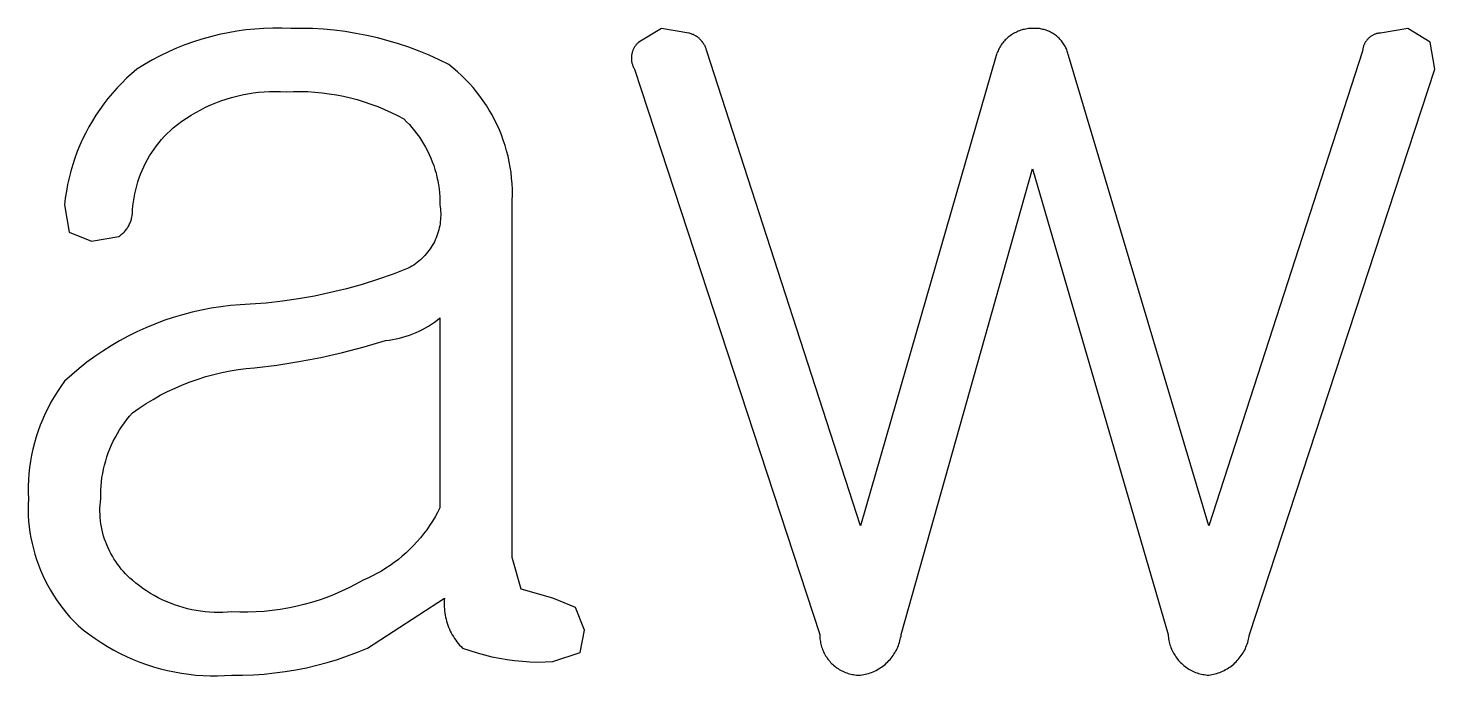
# Model space of a CAD drawing. Header units: millimetres. Extents: x 3033 to 5773, y 123 to 1487.
# Drawn here: x 5700.75 to 5716.78, y 323.45 to 330.84 of the extents above; entities that cross this region are included whole.
import ezdxf

# ---------------------------------------------------------------- set-up
doc = ezdxf.new("R2010")
doc.units = ezdxf.units.MM
doc.header["$MEASUREMENT"] = 0
doc.layers.add('TEX', color=70, linetype='Continuous')

msp = doc.modelspace()

# ---------------------------------------------------------------- linework, layer by layer
at = {"layer": 'TEX'}
for p, q in [((5703.028, 330.784), (5702.928, 330.763)), ((5703.129, 330.801), (5703.028, 330.784)), ((5703.231, 330.815), (5703.129, 330.801)), ((5703.332, 330.826), (5703.231, 330.815)), ((5703.435, 330.833), (5703.332, 330.826)), ((5703.537, 330.836), (5703.435, 330.833)), ((5703.639, 330.836), (5703.537, 330.836)), ((5703.742, 330.832), (5703.639, 330.836)), ((5703.866, 330.833), (5703.742, 330.832)), ((5703.991, 330.83), (5703.866, 330.833)), ((5704.115, 330.823), (5703.991, 330.83)), ((5704.239, 330.812), (5704.115, 330.823)), ((5704.363, 330.796), (5704.239, 330.812)), ((5704.486, 330.776), (5704.363, 330.796)), ((5704.609, 330.753), (5704.486, 330.776)), ((5707.968, 330.832), (5707.711, 330.677)), ((5708.278, 330.78), (5707.968, 330.832)), ((5708.287, 330.778), (5708.278, 330.78)), ((5708.296, 330.775), (5708.287, 330.778)), ((5708.305, 330.772), (5708.296, 330.775)), ((5711.981, 330.774), (5711.969, 330.767)), ((5711.994, 330.782), (5711.981, 330.774)), ((5712.008, 330.788), (5711.994, 330.782)), ((5712.021, 330.795), (5712.008, 330.788)), ((5712.035, 330.801), (5712.021, 330.795)), ((5712.049, 330.806), (5712.035, 330.801)), ((5712.063, 330.811), (5712.049, 330.806)), ((5712.077, 330.815), (5712.063, 330.811)), ((5712.092, 330.819), (5712.077, 330.815)), ((5712.106, 330.822), (5712.092, 330.819)), ((5712.121, 330.825), (5712.106, 330.822)), ((5712.136, 330.828), (5712.121, 330.825)), ((5712.15, 330.83), (5712.136, 330.828)), ((5712.165, 330.831), (5712.15, 330.83)), ((5712.18, 330.832), (5712.165, 330.831)), ((5712.195, 330.832), (5712.18, 330.832)), ((5712.208, 330.833), (5712.195, 330.832)), ((5712.222, 330.833), (5712.208, 330.833)), ((5712.235, 330.833), (5712.222, 330.833)), ((5712.249, 330.832), (5712.235, 330.833)), ((5712.262, 330.831), (5712.249, 330.832)), ((5712.275, 330.83), (5712.262, 330.831)), ((5712.289, 330.828), (5712.275, 330.83)), ((5712.302, 330.825), (5712.289, 330.828)), ((5712.315, 330.822), (5712.302, 330.825)), ((5712.328, 330.819), (5712.315, 330.822)), ((5712.341, 330.815), (5712.328, 330.819)), ((5712.353, 330.811), (5712.341, 330.815)), ((5712.366, 330.807), (5712.353, 330.811)), ((5712.378, 330.802), (5712.366, 330.807)), ((5712.391, 330.796), (5712.378, 330.802)), ((5712.403, 330.79), (5712.391, 330.796)), ((5712.414, 330.784), (5712.403, 330.79)), ((5712.426, 330.777), (5712.414, 330.784)), ((5712.437, 330.77), (5712.426, 330.777)), ((5716.127, 330.775), (5716.119, 330.773)), ((5716.134, 330.776), (5716.127, 330.775)), ((5716.142, 330.778), (5716.134, 330.776)), ((5716.149, 330.779), (5716.142, 330.778)), ((5716.157, 330.78), (5716.149, 330.779)), ((5716.164, 330.78), (5716.157, 330.78)), ((5716.473, 330.832), (5716.164, 330.78)), ((5716.731, 330.677), (5716.473, 330.832)), ((5702.536, 330.644), (5702.441, 330.606)), ((5702.633, 330.679), (5702.536, 330.644)), ((5702.73, 330.71), (5702.633, 330.679)), ((5702.829, 330.738), (5702.73, 330.71)), ((5702.928, 330.763), (5702.829, 330.738)), ((5704.73, 330.725), (5704.609, 330.753)), ((5704.851, 330.693), (5704.73, 330.725)), ((5704.97, 330.657), (5704.851, 330.693)), ((5705.088, 330.618), (5704.97, 330.657)), ((5705.205, 330.574), (5705.088, 330.618)), ((5707.658, 330.614), (5707.654, 330.607)), ((5707.662, 330.621), (5707.658, 330.614)), ((5707.666, 330.628), (5707.662, 330.621)), ((5707.671, 330.635), (5707.666, 330.628)), ((5707.676, 330.641), (5707.671, 330.635)), ((5707.681, 330.648), (5707.676, 330.641)), ((5707.687, 330.654), (5707.681, 330.648)), ((5707.692, 330.66), (5707.687, 330.654)), ((5707.698, 330.666), (5707.692, 330.66)), ((5707.704, 330.672), (5707.698, 330.666)), ((5707.711, 330.677), (5707.704, 330.672)), ((5708.314, 330.769), (5708.305, 330.772)), ((5708.323, 330.765), (5708.314, 330.769)), ((5708.332, 330.762), (5708.323, 330.765)), ((5708.34, 330.757), (5708.332, 330.762)), ((5708.349, 330.753), (5708.34, 330.757)), ((5708.357, 330.748), (5708.349, 330.753)), ((5708.365, 330.743), (5708.357, 330.748)), ((5708.373, 330.737), (5708.365, 330.743)), ((5708.381, 330.732), (5708.373, 330.737)), ((5708.389, 330.726), (5708.381, 330.732)), ((5708.396, 330.72), (5708.389, 330.726)), ((5708.403, 330.713), (5708.396, 330.72)), ((5708.41, 330.707), (5708.403, 330.713)), ((5708.417, 330.7), (5708.41, 330.707)), ((5708.423, 330.693), (5708.417, 330.7)), ((5708.429, 330.685), (5708.423, 330.693)), ((5708.435, 330.678), (5708.429, 330.685)), ((5708.441, 330.67), (5708.435, 330.678)), ((5708.446, 330.662), (5708.441, 330.67)), ((5708.451, 330.654), (5708.446, 330.662)), ((5708.456, 330.646), (5708.451, 330.654)), ((5708.461, 330.637), (5708.456, 330.646)), ((5708.465, 330.629), (5708.461, 330.637)), ((5708.469, 330.62), (5708.465, 330.629)), ((5708.472, 330.611), (5708.469, 330.62)), ((5711.824, 330.618), (5711.817, 330.605)), ((5711.832, 330.631), (5711.824, 330.618)), ((5711.84, 330.644), (5711.832, 330.631)), ((5711.849, 330.656), (5711.84, 330.644)), ((5711.858, 330.668), (5711.849, 330.656)), ((5711.867, 330.679), (5711.858, 330.668)), ((5711.877, 330.69), (5711.867, 330.679)), ((5711.887, 330.701), (5711.877, 330.69)), ((5711.898, 330.712), (5711.887, 330.701)), ((5711.909, 330.722), (5711.898, 330.712)), ((5711.92, 330.732), (5711.909, 330.722)), ((5711.932, 330.741), (5711.92, 330.732)), ((5711.944, 330.75), (5711.932, 330.741)), ((5711.956, 330.759), (5711.944, 330.75)), ((5711.969, 330.767), (5711.956, 330.759)), ((5712.448, 330.763), (5712.437, 330.77)), ((5712.459, 330.755), (5712.448, 330.763)), ((5712.47, 330.747), (5712.459, 330.755)), ((5712.48, 330.738), (5712.47, 330.747)), ((5712.49, 330.729), (5712.48, 330.738)), ((5712.5, 330.72), (5712.49, 330.729)), ((5712.509, 330.71), (5712.5, 330.72)), ((5712.518, 330.7), (5712.509, 330.71)), ((5712.527, 330.69), (5712.518, 330.7)), ((5712.535, 330.68), (5712.527, 330.69)), ((5712.543, 330.669), (5712.535, 330.68)), ((5712.551, 330.658), (5712.543, 330.669)), ((5712.558, 330.647), (5712.551, 330.658)), ((5712.565, 330.635), (5712.558, 330.647)), ((5712.571, 330.623), (5712.565, 330.635)), ((5712.577, 330.611), (5712.571, 330.623)), ((5715.966, 330.619), (5715.964, 330.612)), ((5715.968, 330.626), (5715.966, 330.619)), ((5715.97, 330.633), (5715.968, 330.626)), ((5715.973, 330.641), (5715.97, 330.633)), ((5715.976, 330.648), (5715.973, 330.641)), ((5715.979, 330.654), (5715.976, 330.648)), ((5715.982, 330.661), (5715.979, 330.654)), ((5715.986, 330.668), (5715.982, 330.661)), ((5715.99, 330.674), (5715.986, 330.668)), ((5715.994, 330.681), (5715.99, 330.674)), ((5715.998, 330.687), (5715.994, 330.681)), ((5716.003, 330.693), (5715.998, 330.687)), ((5716.007, 330.699), (5716.003, 330.693)), ((5716.012, 330.705), (5716.007, 330.699)), ((5716.017, 330.711), (5716.012, 330.705)), ((5716.022, 330.716), (5716.017, 330.711)), ((5716.028, 330.721), (5716.022, 330.716)), ((5716.034, 330.726), (5716.028, 330.721)), ((5716.039, 330.731), (5716.034, 330.726)), ((5716.045, 330.736), (5716.039, 330.731)), ((5716.051, 330.74), (5716.045, 330.736)), ((5716.058, 330.745), (5716.051, 330.74)), ((5716.064, 330.749), (5716.058, 330.745)), ((5716.071, 330.753), (5716.064, 330.749)), ((5716.077, 330.756), (5716.071, 330.753)), ((5716.084, 330.76), (5716.077, 330.756)), ((5716.091, 330.763), (5716.084, 330.76)), ((5716.098, 330.766), (5716.091, 330.763)), ((5716.105, 330.768), (5716.098, 330.766)), ((5716.112, 330.771), (5716.105, 330.768)), ((5716.119, 330.773), (5716.112, 330.771)), ((5716.783, 330.368), (5716.731, 330.677)), ((5702.165, 330.473), (5702.076, 330.422)), ((5702.255, 330.521), (5702.165, 330.473)), ((5702.348, 330.565), (5702.255, 330.521)), ((5702.441, 330.606), (5702.348, 330.565)), ((5705.32, 330.526), (5705.205, 330.574)), ((5705.434, 330.475), (5705.32, 330.526)), ((5705.546, 330.42), (5705.434, 330.475)), ((5707.626, 330.512), (5707.625, 330.503)), ((5707.625, 330.503), (5707.625, 330.495)), ((5707.625, 330.495), (5707.625, 330.487)), ((5707.625, 330.487), (5707.625, 330.478)), ((5707.625, 330.478), (5707.626, 330.47)), ((5707.628, 330.528), (5707.626, 330.52)), ((5707.626, 330.52), (5707.626, 330.512)), ((5707.626, 330.47), (5707.627, 330.462)), ((5707.627, 330.462), (5707.628, 330.454)), ((5707.629, 330.536), (5707.628, 330.528)), ((5707.628, 330.454), (5707.629, 330.445)), ((5707.631, 330.544), (5707.629, 330.536)), ((5707.632, 330.553), (5707.631, 330.544)), ((5707.635, 330.561), (5707.632, 330.553)), ((5707.637, 330.568), (5707.635, 330.561)), ((5707.64, 330.576), (5707.637, 330.568)), ((5707.643, 330.584), (5707.64, 330.576)), ((5707.646, 330.592), (5707.643, 330.584)), ((5707.65, 330.599), (5707.646, 330.592)), ((5707.654, 330.607), (5707.65, 330.599)), ((5708.476, 330.602), (5708.472, 330.611)), ((5708.479, 330.593), (5708.476, 330.602)), ((5708.481, 330.584), (5708.479, 330.593)), ((5708.484, 330.574), (5708.481, 330.584)), ((5710.236, 325.162), (5708.484, 330.574)), ((5711.783, 330.523), (5710.236, 325.162)), ((5711.787, 330.537), (5711.783, 330.523)), ((5711.792, 330.551), (5711.787, 330.537)), ((5711.798, 330.565), (5711.792, 330.551)), ((5711.804, 330.579), (5711.798, 330.565)), ((5711.81, 330.592), (5711.804, 330.579)), ((5711.817, 330.605), (5711.81, 330.592)), ((5712.583, 330.599), (5712.577, 330.611)), ((5712.588, 330.587), (5712.583, 330.599)), ((5712.593, 330.574), (5712.588, 330.587)), ((5712.597, 330.562), (5712.593, 330.574)), ((5712.601, 330.549), (5712.597, 330.562)), ((5712.604, 330.536), (5712.601, 330.549)), ((5712.607, 330.523), (5712.604, 330.536)), ((5714.205, 325.162), (5712.607, 330.523)), ((5715.958, 330.574), (5714.205, 325.162)), ((5715.959, 330.582), (5715.958, 330.574)), ((5715.96, 330.589), (5715.959, 330.582)), ((5715.961, 330.597), (5715.96, 330.589)), ((5715.962, 330.604), (5715.961, 330.597)), ((5715.964, 330.612), (5715.962, 330.604)), ((5701.929, 330.317), (5701.872, 330.265)), ((5701.989, 330.368), (5701.929, 330.317)), ((5702.076, 330.422), (5701.989, 330.368)), ((5705.595, 330.38), (5705.546, 330.42)), ((5705.643, 330.339), (5705.595, 330.38)), ((5705.69, 330.296), (5705.643, 330.339)), ((5705.735, 330.252), (5705.69, 330.296)), ((5707.629, 330.445), (5707.631, 330.437)), ((5707.631, 330.437), (5707.633, 330.429)), ((5707.633, 330.429), (5707.636, 330.421)), ((5707.636, 330.421), (5707.638, 330.413)), ((5707.638, 330.413), (5707.641, 330.405)), ((5707.641, 330.405), (5707.644, 330.398)), ((5707.644, 330.398), (5707.647, 330.39)), ((5707.647, 330.39), (5707.651, 330.383)), ((5707.651, 330.383), (5707.655, 330.375)), ((5707.655, 330.375), (5707.659, 330.368)), ((5707.659, 330.368), (5709.772, 323.925)), ((5714.669, 323.925), (5716.783, 330.368)), ((5701.762, 330.154), (5701.71, 330.095)), ((5701.816, 330.21), (5701.762, 330.154)), ((5701.872, 330.265), (5701.816, 330.21)), ((5705.778, 330.206), (5705.735, 330.252)), ((5705.82, 330.158), (5705.778, 330.206)), ((5705.861, 330.11), (5705.82, 330.158)), ((5701.612, 329.974), (5701.566, 329.91)), ((5701.659, 330.035), (5701.612, 329.974)), ((5701.71, 330.095), (5701.659, 330.035)), ((5702.83, 329.961), (5702.888, 329.985)), ((5702.888, 329.985), (5702.947, 330.007)), ((5702.947, 330.007), (5703.006, 330.027)), ((5703.006, 330.027), (5703.067, 330.045)), ((5703.067, 330.045), (5703.127, 330.061)), ((5703.127, 330.061), (5703.189, 330.075)), ((5703.189, 330.075), (5703.251, 330.087)), ((5703.251, 330.087), (5703.313, 330.097)), ((5703.313, 330.097), (5703.375, 330.105)), ((5703.375, 330.105), (5703.438, 330.11)), ((5703.438, 330.11), (5703.501, 330.113)), ((5703.501, 330.113), (5703.564, 330.115)), ((5703.564, 330.115), (5703.627, 330.114)), ((5703.627, 330.114), (5703.69, 330.11)), ((5703.69, 330.11), (5703.772, 330.114)), ((5703.772, 330.114), (5703.854, 330.114)), ((5703.854, 330.114), (5703.936, 330.112)), ((5703.936, 330.112), (5704.018, 330.107)), ((5704.018, 330.107), (5704.099, 330.1)), ((5704.099, 330.1), (5704.181, 330.089)), ((5704.181, 330.089), (5704.262, 330.076)), ((5704.262, 330.076), (5704.342, 330.06)), ((5704.342, 330.06), (5704.422, 330.042)), ((5704.422, 330.042), (5704.501, 330.021)), ((5704.501, 330.021), (5704.58, 329.997)), ((5704.58, 329.997), (5704.657, 329.971)), ((5705.899, 330.06), (5705.861, 330.11)), ((5705.936, 330.008), (5705.899, 330.06)), ((5705.972, 329.955), (5705.936, 330.008)), ((5701.522, 329.845), (5701.481, 329.779)), ((5701.566, 329.91), (5701.522, 329.845)), ((5702.553, 329.81), (5702.606, 329.844)), ((5702.606, 329.844), (5702.661, 329.876)), ((5702.661, 329.876), (5702.716, 329.906)), ((5702.716, 329.906), (5702.772, 329.934)), ((5702.772, 329.934), (5702.83, 329.961)), ((5704.657, 329.971), (5704.734, 329.942)), ((5704.734, 329.942), (5704.81, 329.91)), ((5704.81, 329.91), (5704.885, 329.876)), ((5704.885, 329.876), (5704.958, 329.84)), ((5704.958, 329.84), (5705.03, 329.801)), ((5706.005, 329.902), (5705.972, 329.955)), ((5706.037, 329.847), (5706.005, 329.902)), ((5706.066, 329.791), (5706.037, 329.847)), ((5701.441, 329.711), (5701.405, 329.642)), ((5701.481, 329.779), (5701.441, 329.711)), ((5702.334, 329.634), (5702.367, 329.667)), ((5702.367, 329.667), (5702.401, 329.698)), ((5702.401, 329.698), (5702.451, 329.737)), ((5702.451, 329.737), (5702.501, 329.775)), ((5702.501, 329.775), (5702.553, 329.81)), ((5705.03, 329.801), (5705.063, 329.769)), ((5705.063, 329.769), (5705.094, 329.736)), ((5705.094, 329.736), (5705.124, 329.702)), ((5705.124, 329.702), (5705.153, 329.667)), ((5705.153, 329.667), (5705.181, 329.631)), ((5706.094, 329.734), (5706.066, 329.791)), ((5706.12, 329.676), (5706.094, 329.734)), ((5706.144, 329.618), (5706.12, 329.676)), ((5701.338, 329.501), (5701.309, 329.428)), ((5701.37, 329.572), (5701.338, 329.501)), ((5701.405, 329.642), (5701.37, 329.572)), ((5702.185, 329.457), (5702.212, 329.494)), ((5702.212, 329.494), (5702.241, 329.531)), ((5702.241, 329.531), (5702.27, 329.566)), ((5702.27, 329.566), (5702.301, 329.601)), ((5702.301, 329.601), (5702.334, 329.634)), ((5705.181, 329.631), (5705.208, 329.594)), ((5705.208, 329.594), (5705.233, 329.556)), ((5705.233, 329.556), (5705.257, 329.517)), ((5705.257, 329.517), (5705.28, 329.478)), ((5706.165, 329.558), (5706.144, 329.618)), ((5706.185, 329.498), (5706.165, 329.558)), ((5706.203, 329.437), (5706.185, 329.498)), ((5701.282, 329.355), (5701.257, 329.281)), ((5701.309, 329.428), (5701.282, 329.355)), ((5702.088, 329.298), (5702.11, 329.339)), ((5702.11, 329.339), (5702.134, 329.379)), ((5702.134, 329.379), (5702.159, 329.418)), ((5702.159, 329.418), (5702.185, 329.457)), ((5705.28, 329.478), (5705.301, 329.437)), ((5705.301, 329.437), (5705.321, 329.396)), ((5705.321, 329.396), (5705.339, 329.355)), ((5705.339, 329.355), (5705.356, 329.312)), ((5706.219, 329.376), (5706.203, 329.437)), ((5706.232, 329.314), (5706.219, 329.376)), ((5701.235, 329.206), (5701.216, 329.13)), ((5701.257, 329.281), (5701.235, 329.206)), ((5702.015, 329.128), (5702.031, 329.171)), ((5702.031, 329.171), (5702.049, 329.214)), ((5702.049, 329.214), (5702.068, 329.256)), ((5702.068, 329.256), (5702.088, 329.298)), ((5705.356, 329.312), (5705.372, 329.27)), ((5705.372, 329.27), (5705.386, 329.226)), ((5705.386, 329.226), (5705.398, 329.182)), ((5705.398, 329.182), (5705.409, 329.138)), ((5706.244, 329.252), (5706.232, 329.314)), ((5706.253, 329.189), (5706.244, 329.252)), ((5706.26, 329.126), (5706.253, 329.189)), ((5710.7, 323.925), (5712.195, 329.234)), ((5712.195, 329.234), (5713.742, 323.925)), ((5701.199, 329.054), (5701.185, 328.977)), ((5701.216, 329.13), (5701.199, 329.054)), ((5701.975, 328.994), (5701.987, 329.039)), ((5701.987, 329.039), (5702, 329.084)), ((5702, 329.084), (5702.015, 329.128)), ((5705.409, 329.138), (5705.419, 329.094)), ((5705.419, 329.094), (5705.427, 329.049)), ((5705.427, 329.049), (5705.433, 329.004)), ((5706.265, 329.063), (5706.26, 329.126)), ((5706.268, 329), (5706.265, 329.063)), ((5701.173, 328.899), (5701.164, 328.822)), ((5701.185, 328.977), (5701.173, 328.899)), ((5701.944, 328.811), (5701.949, 328.857)), ((5701.949, 328.857), (5701.956, 328.903)), ((5701.956, 328.903), (5701.965, 328.949)), ((5701.965, 328.949), (5701.975, 328.994)), ((5705.433, 329.004), (5705.438, 328.958)), ((5705.438, 328.958), (5705.441, 328.913)), ((5705.441, 328.913), (5705.442, 328.867)), ((5705.442, 328.867), (5705.443, 328.822)), ((5706.267, 328.873), (5706.269, 328.937)), ((5706.267, 324.801), (5706.267, 328.873)), ((5706.269, 328.937), (5706.268, 329)), ((5701.164, 328.822), (5701.216, 328.512)), ((5701.932, 328.683), (5701.934, 328.695)), ((5701.934, 328.695), (5701.936, 328.707)), ((5701.936, 328.707), (5701.937, 328.719)), ((5701.937, 328.719), (5701.94, 328.765)), ((5701.94, 328.765), (5701.944, 328.811)), ((5705.443, 328.822), (5705.446, 328.798)), ((5705.446, 328.798), (5705.449, 328.774)), ((5705.449, 328.774), (5705.451, 328.75)), ((5705.451, 328.75), (5705.452, 328.726)), ((5705.452, 328.702), (5705.451, 328.679)), ((5705.452, 328.726), (5705.452, 328.702)), ((5701.854, 328.524), (5701.862, 328.533)), ((5701.862, 328.533), (5701.869, 328.543)), ((5701.869, 328.543), (5701.876, 328.552)), ((5701.876, 328.552), (5701.883, 328.562)), ((5701.883, 328.562), (5701.889, 328.572)), ((5701.889, 328.572), (5701.895, 328.583)), ((5701.895, 328.583), (5701.901, 328.593)), ((5701.901, 328.593), (5701.906, 328.604)), ((5701.906, 328.604), (5701.911, 328.615)), ((5701.911, 328.615), (5701.915, 328.626)), ((5701.915, 328.626), (5701.919, 328.637)), ((5701.919, 328.637), (5701.923, 328.649)), ((5701.923, 328.649), (5701.926, 328.66)), ((5701.926, 328.66), (5701.929, 328.672)), ((5701.929, 328.672), (5701.932, 328.683)), ((5705.43, 328.537), (5705.423, 328.514)), ((5705.435, 328.56), (5705.43, 328.537)), ((5705.44, 328.583), (5705.435, 328.56)), ((5705.444, 328.607), (5705.44, 328.583)), ((5705.447, 328.631), (5705.444, 328.607)), ((5705.45, 328.655), (5705.447, 328.631)), ((5705.451, 328.679), (5705.45, 328.655)), ((5701.216, 328.512), (5701.473, 328.409)), ((5701.473, 328.409), (5701.783, 328.461)), ((5701.783, 328.461), (5701.793, 328.468)), ((5701.793, 328.468), (5701.802, 328.475)), ((5701.802, 328.475), (5701.811, 328.482)), ((5701.811, 328.482), (5701.821, 328.49)), ((5701.821, 328.49), (5701.829, 328.498)), ((5701.829, 328.498), (5701.838, 328.506)), ((5701.838, 328.506), (5701.846, 328.515)), ((5701.846, 328.515), (5701.854, 328.524)), ((5705.368, 328.381), (5705.356, 328.36)), ((5705.379, 328.402), (5705.368, 328.381)), ((5705.39, 328.424), (5705.379, 328.402)), ((5705.399, 328.446), (5705.39, 328.424)), ((5705.408, 328.468), (5705.399, 328.446)), ((5705.416, 328.491), (5705.408, 328.468)), ((5705.423, 328.514), (5705.416, 328.491)), ((5705.237, 328.211), (5705.22, 328.195)), ((5705.254, 328.228), (5705.237, 328.211)), ((5705.271, 328.245), (5705.254, 328.228)), ((5705.287, 328.263), (5705.271, 328.245)), ((5705.302, 328.281), (5705.287, 328.263)), ((5705.317, 328.3), (5705.302, 328.281)), ((5705.331, 328.32), (5705.317, 328.3)), ((5705.344, 328.34), (5705.331, 328.32)), ((5705.356, 328.36), (5705.344, 328.34)), ((5705.082, 328.1), (5704.908, 328.033)), ((5705.103, 328.111), (5705.082, 328.1)), ((5705.123, 328.124), (5705.103, 328.111)), ((5705.144, 328.136), (5705.123, 328.124)), ((5705.163, 328.15), (5705.144, 328.136)), ((5705.183, 328.164), (5705.163, 328.15)), ((5705.201, 328.179), (5705.183, 328.164)), ((5705.22, 328.195), (5705.201, 328.179)), ((5704.556, 327.915), (5704.377, 327.865)), ((5704.733, 327.971), (5704.556, 327.915)), ((5704.908, 328.033), (5704.733, 327.971)), ((5703.832, 327.75), (5703.648, 327.723)), ((5704.014, 327.782), (5703.832, 327.75)), ((5704.196, 327.821), (5704.014, 327.782)), ((5704.377, 327.865), (5704.196, 327.821)), ((5702.509, 327.57), (5702.402, 327.538)), ((5702.617, 327.598), (5702.509, 327.57)), ((5702.725, 327.622), (5702.617, 327.598)), ((5702.835, 327.643), (5702.725, 327.622)), ((5702.945, 327.66), (5702.835, 327.643)), ((5703.055, 327.673), (5702.945, 327.66)), ((5703.166, 327.682), (5703.055, 327.673)), ((5703.278, 327.688), (5703.166, 327.682)), ((5703.463, 327.702), (5703.278, 327.688)), ((5703.648, 327.723), (5703.463, 327.702)), ((5702.09, 327.421), (5701.988, 327.375)), ((5702.193, 327.463), (5702.09, 327.421)), ((5702.297, 327.502), (5702.193, 327.463)), ((5702.402, 327.538), (5702.297, 327.502)), ((5705.243, 327.401), (5705.278, 327.42)), ((5705.278, 327.42), (5705.312, 327.44)), ((5705.312, 327.44), (5705.346, 327.462)), ((5705.346, 327.462), (5705.379, 327.485)), ((5705.379, 327.485), (5705.411, 327.508)), ((5705.411, 327.508), (5705.443, 327.533)), ((5705.443, 327.533), (5705.443, 325.368)), ((5701.791, 327.272), (5701.695, 327.216)), ((5701.889, 327.325), (5701.791, 327.272)), ((5701.988, 327.375), (5701.889, 327.325)), ((5704.58, 327.203), (5704.824, 327.275)), ((5704.824, 327.275), (5704.864, 327.28)), ((5704.864, 327.28), (5704.903, 327.286)), ((5704.903, 327.286), (5704.942, 327.294)), ((5704.942, 327.294), (5704.981, 327.303)), ((5704.981, 327.303), (5705.02, 327.313)), ((5705.02, 327.313), (5705.058, 327.324)), ((5705.058, 327.324), (5705.096, 327.337)), ((5705.096, 327.337), (5705.134, 327.351)), ((5705.134, 327.351), (5705.171, 327.367)), ((5705.171, 327.367), (5705.207, 327.383)), ((5705.207, 327.383), (5705.243, 327.401)), ((5701.509, 327.093), (5701.419, 327.027)), ((5701.601, 327.156), (5701.509, 327.093)), ((5701.695, 327.216), (5701.601, 327.156)), ((5704.084, 327.082), (5704.333, 327.138)), ((5704.333, 327.138), (5704.58, 327.203)), ((5701.332, 326.958), (5701.247, 326.886)), ((5701.419, 327.027), (5701.332, 326.958)), ((5702.958, 326.911), (5703.05, 326.93)), ((5703.05, 326.93), (5703.142, 326.945)), ((5703.142, 326.945), (5703.236, 326.957)), ((5703.236, 326.957), (5703.329, 326.966)), ((5703.329, 326.966), (5703.582, 326.996)), ((5703.582, 326.996), (5703.834, 327.035)), ((5703.834, 327.035), (5704.084, 327.082)), ((5701.164, 326.811), (5701.122, 326.753)), ((5701.247, 326.886), (5701.164, 326.811)), ((5702.424, 326.734), (5702.51, 326.771)), ((5702.51, 326.771), (5702.597, 326.805)), ((5702.597, 326.805), (5702.686, 326.836)), ((5702.686, 326.836), (5702.776, 326.864)), ((5702.776, 326.864), (5702.866, 326.889)), ((5702.866, 326.889), (5702.958, 326.911)), ((5701.045, 326.633), (5701.009, 326.571)), ((5701.082, 326.694), (5701.045, 326.633)), ((5701.122, 326.753), (5701.082, 326.694)), ((5702.173, 326.605), (5702.255, 326.651)), ((5702.255, 326.651), (5702.339, 326.694)), ((5702.339, 326.694), (5702.424, 326.734)), ((5700.976, 326.508), (5700.944, 326.444)), ((5701.009, 326.571), (5700.976, 326.508)), ((5701.906, 326.414), (5701.937, 326.451)), ((5701.937, 326.451), (5702.014, 326.505)), ((5702.014, 326.505), (5702.093, 326.556)), ((5702.093, 326.556), (5702.173, 326.605)), ((5700.888, 326.312), (5700.864, 326.245)), ((5700.915, 326.379), (5700.888, 326.312)), ((5700.944, 326.444), (5700.915, 326.379)), ((5701.791, 326.257), (5701.818, 326.297)), ((5701.818, 326.297), (5701.846, 326.337)), ((5701.846, 326.337), (5701.875, 326.376)), ((5701.875, 326.376), (5701.906, 326.414)), ((5700.842, 326.177), (5700.822, 326.108)), ((5700.864, 326.245), (5700.842, 326.177)), ((5701.7, 326.085), (5701.72, 326.129)), ((5701.72, 326.129), (5701.743, 326.173)), ((5701.743, 326.173), (5701.766, 326.215)), ((5701.766, 326.215), (5701.791, 326.257)), ((5700.789, 325.969), (5700.777, 325.899)), ((5700.804, 326.039), (5700.789, 325.969)), ((5700.822, 326.108), (5700.804, 326.039)), ((5701.647, 325.95), (5701.663, 325.995)), ((5701.663, 325.995), (5701.681, 326.041)), ((5701.681, 326.041), (5701.7, 326.085)), ((5700.766, 325.828), (5700.758, 325.757)), ((5700.777, 325.899), (5700.766, 325.828)), ((5701.599, 325.761), (5701.609, 325.809)), ((5701.609, 325.809), (5701.62, 325.856)), ((5701.62, 325.856), (5701.633, 325.903)), ((5701.633, 325.903), (5701.647, 325.95)), ((5700.753, 325.686), (5700.75, 325.614)), ((5700.758, 325.757), (5700.753, 325.686)), ((5701.58, 325.617), (5701.585, 325.665)), ((5701.585, 325.665), (5701.591, 325.713)), ((5701.591, 325.713), (5701.599, 325.761)), ((5700.75, 325.614), (5700.75, 325.543)), ((5700.75, 325.543), (5700.752, 325.471)), ((5701.576, 325.52), (5701.577, 325.568)), ((5701.577, 325.471), (5701.576, 325.52)), ((5701.577, 325.568), (5701.58, 325.617)), ((5700.752, 325.471), (5700.749, 325.407)), ((5700.749, 325.407), (5700.749, 325.343)), ((5700.749, 325.343), (5700.751, 325.279)), ((5701.568, 325.364), (5701.57, 325.4)), ((5701.568, 325.328), (5701.568, 325.364)), ((5701.569, 325.293), (5701.568, 325.328)), ((5701.57, 325.4), (5701.573, 325.436)), ((5701.573, 325.436), (5701.577, 325.471)), ((5705.443, 325.368), (5705.416, 325.316)), ((5700.751, 325.279), (5700.755, 325.216)), ((5700.755, 325.216), (5700.762, 325.152)), ((5701.571, 325.257), (5701.569, 325.293)), ((5701.575, 325.221), (5701.571, 325.257)), ((5701.579, 325.186), (5701.575, 325.221)), ((5701.585, 325.151), (5701.579, 325.186)), ((5705.325, 325.166), (5705.292, 325.118)), ((5705.357, 325.215), (5705.325, 325.166)), ((5705.387, 325.265), (5705.357, 325.215)), ((5705.416, 325.316), (5705.387, 325.265)), ((5700.762, 325.152), (5700.77, 325.088)), ((5700.77, 325.088), (5700.781, 325.025)), ((5700.781, 325.025), (5700.794, 324.963)), ((5701.592, 325.115), (5701.585, 325.151)), ((5701.601, 325.081), (5701.592, 325.115)), ((5701.61, 325.046), (5701.601, 325.081)), ((5701.621, 325.012), (5701.61, 325.046)), ((5701.633, 324.978), (5701.621, 325.012)), ((5705.22, 325.025), (5705.181, 324.981)), ((5705.257, 325.071), (5705.22, 325.025)), ((5705.292, 325.118), (5705.257, 325.071)), ((5700.794, 324.963), (5700.809, 324.901)), ((5700.809, 324.901), (5700.826, 324.839)), ((5701.646, 324.945), (5701.633, 324.978)), ((5701.66, 324.912), (5701.646, 324.945)), ((5701.675, 324.88), (5701.66, 324.912)), ((5701.691, 324.848), (5701.675, 324.88)), ((5701.709, 324.816), (5701.691, 324.848)), ((5705.058, 324.856), (5705.014, 324.818)), ((5705.1, 324.896), (5705.058, 324.856)), ((5705.142, 324.938), (5705.1, 324.896)), ((5705.181, 324.981), (5705.142, 324.938)), ((5700.826, 324.839), (5700.845, 324.778)), ((5700.845, 324.778), (5700.866, 324.718)), ((5700.866, 324.718), (5700.89, 324.658)), ((5701.727, 324.786), (5701.709, 324.816)), ((5701.747, 324.756), (5701.727, 324.786)), ((5701.767, 324.726), (5701.747, 324.756)), ((5701.789, 324.698), (5701.767, 324.726)), ((5701.811, 324.67), (5701.789, 324.698)), ((5704.874, 324.711), (5704.825, 324.679)), ((5704.922, 324.745), (5704.874, 324.711)), ((5704.969, 324.781), (5704.922, 324.745)), ((5705.014, 324.818), (5704.969, 324.781)), ((5706.37, 324.44), (5706.267, 324.801)), ((5700.89, 324.658), (5700.915, 324.599)), ((5700.915, 324.599), (5700.943, 324.541)), ((5700.943, 324.541), (5700.972, 324.485)), ((5701.835, 324.643), (5701.811, 324.67)), ((5701.859, 324.617), (5701.835, 324.643)), ((5701.884, 324.591), (5701.859, 324.617)), ((5701.91, 324.567), (5701.884, 324.591)), ((5701.937, 324.543), (5701.91, 324.567)), ((5701.976, 324.511), (5701.937, 324.543)), ((5704.566, 324.543), (5704.486, 324.499)), ((5704.62, 324.567), (5704.566, 324.543)), ((5704.673, 324.592), (5704.62, 324.567)), ((5704.725, 324.619), (5704.673, 324.592)), ((5704.776, 324.648), (5704.725, 324.619)), ((5704.825, 324.679), (5704.776, 324.648)), ((5700.972, 324.485), (5701.003, 324.429)), ((5701.003, 324.429), (5701.037, 324.374)), ((5701.037, 324.374), (5701.072, 324.321)), ((5702.017, 324.479), (5701.976, 324.511)), ((5702.058, 324.449), (5702.017, 324.479)), ((5702.1, 324.421), (5702.058, 324.449)), ((5702.143, 324.393), (5702.1, 324.421)), ((5702.187, 324.368), (5702.143, 324.393)), ((5702.232, 324.343), (5702.187, 324.368)), ((5704.238, 324.381), (5704.152, 324.347)), ((5704.322, 324.417), (5704.238, 324.381)), ((5704.405, 324.456), (5704.322, 324.417)), ((5704.486, 324.499), (5704.405, 324.456)), ((5706.731, 324.337), (5706.37, 324.44)), ((5701.072, 324.321), (5701.109, 324.268)), ((5701.109, 324.268), (5701.147, 324.218)), ((5701.147, 324.218), (5701.188, 324.168)), ((5702.278, 324.321), (5702.232, 324.343)), ((5702.324, 324.3), (5702.278, 324.321)), ((5702.371, 324.28), (5702.324, 324.3)), ((5702.419, 324.262), (5702.371, 324.28)), ((5702.467, 324.246), (5702.419, 324.262)), ((5702.516, 324.231), (5702.467, 324.246)), ((5702.565, 324.218), (5702.516, 324.231)), ((5702.615, 324.207), (5702.565, 324.218)), ((5702.665, 324.198), (5702.615, 324.207)), ((5703.62, 324.209), (5703.529, 324.197)), ((5703.711, 324.225), (5703.62, 324.209)), ((5703.801, 324.243), (5703.711, 324.225)), ((5703.89, 324.265), (5703.801, 324.243)), ((5703.978, 324.289), (5703.89, 324.265)), ((5704.066, 324.317), (5703.978, 324.289)), ((5704.152, 324.347), (5704.066, 324.317)), ((5704.618, 323.77), (5705.494, 324.337)), ((5705.492, 324.313), (5705.491, 324.289)), ((5705.491, 324.289), (5705.491, 324.265)), ((5705.491, 324.265), (5705.492, 324.241)), ((5705.494, 324.337), (5705.492, 324.313)), ((5705.492, 324.241), (5705.493, 324.217)), ((5705.493, 324.217), (5705.495, 324.194)), ((5706.989, 324.234), (5706.731, 324.337)), ((5707.092, 323.976), (5706.989, 324.234)), ((5701.188, 324.168), (5701.23, 324.12)), ((5701.23, 324.12), (5701.274, 324.073)), ((5701.274, 324.073), (5701.319, 324.028)), ((5702.715, 324.19), (5702.665, 324.198)), ((5702.766, 324.183), (5702.715, 324.19)), ((5702.817, 324.179), (5702.766, 324.183)), ((5702.868, 324.176), (5702.817, 324.179)), ((5702.919, 324.175), (5702.868, 324.176)), ((5702.97, 324.176), (5702.919, 324.175)), ((5703.021, 324.178), (5702.97, 324.176)), ((5703.071, 324.183), (5703.021, 324.178)), ((5703.163, 324.179), (5703.071, 324.183)), ((5703.255, 324.179), (5703.163, 324.179)), ((5703.347, 324.182), (5703.255, 324.179)), ((5703.438, 324.188), (5703.347, 324.182)), ((5703.529, 324.197), (5703.438, 324.188)), ((5705.495, 324.194), (5705.498, 324.17)), ((5705.498, 324.17), (5705.502, 324.146)), ((5705.502, 324.146), (5705.507, 324.123)), ((5705.507, 324.123), (5705.512, 324.099)), ((5705.512, 324.099), (5705.519, 324.076)), ((5705.519, 324.076), (5705.526, 324.053)), ((5705.526, 324.053), (5705.533, 324.03)), ((5701.319, 324.028), (5701.382, 323.976)), ((5701.382, 323.976), (5701.447, 323.926)), ((5701.447, 323.926), (5701.514, 323.878)), ((5705.533, 324.03), (5705.542, 324.008)), ((5705.542, 324.008), (5705.551, 323.986)), ((5705.551, 323.986), (5705.561, 323.964)), ((5705.561, 323.964), (5705.572, 323.943)), ((5705.572, 323.943), (5705.584, 323.922)), ((5705.584, 323.922), (5705.596, 323.901)), ((5705.596, 323.901), (5705.609, 323.881)), ((5705.609, 323.881), (5705.623, 323.861)), ((5707.04, 323.719), (5707.092, 323.976)), ((5709.772, 323.925), (5709.773, 323.909)), ((5709.773, 323.909), (5709.773, 323.893)), ((5709.773, 323.893), (5709.774, 323.877)), ((5710.69, 323.87), (5710.694, 323.888)), ((5710.694, 323.888), (5710.698, 323.906)), ((5710.698, 323.906), (5710.7, 323.925)), ((5713.742, 323.925), (5713.743, 323.908)), ((5713.743, 323.908), (5713.745, 323.891)), ((5713.745, 323.891), (5713.747, 323.874)), ((5714.659, 323.87), (5714.663, 323.888)), ((5714.663, 323.888), (5714.667, 323.906)), ((5714.667, 323.906), (5714.669, 323.925)), ((5701.514, 323.878), (5701.583, 323.832)), ((5701.583, 323.832), (5701.653, 323.789)), ((5701.653, 323.789), (5701.724, 323.748)), ((5701.724, 323.748), (5701.797, 323.71)), ((5704.39, 323.68), (5704.505, 323.723)), ((5704.505, 323.723), (5704.618, 323.77)), ((5705.623, 323.861), (5705.637, 323.842)), ((5705.637, 323.842), (5705.652, 323.823)), ((5705.652, 323.823), (5705.667, 323.805)), ((5705.667, 323.805), (5705.683, 323.787)), ((5705.683, 323.787), (5705.7, 323.77)), ((5705.7, 323.77), (5705.783, 323.741)), ((5705.783, 323.741), (5705.866, 323.715)), ((5709.774, 323.877), (5709.776, 323.861)), ((5709.776, 323.861), (5709.779, 323.846)), ((5709.779, 323.846), (5709.781, 323.83)), ((5709.781, 323.83), (5709.785, 323.815)), ((5709.785, 323.815), (5709.789, 323.799)), ((5709.789, 323.799), (5709.793, 323.784)), ((5709.793, 323.784), (5709.798, 323.769)), ((5709.798, 323.769), (5709.804, 323.754)), ((5709.804, 323.754), (5709.81, 323.739)), ((5709.81, 323.739), (5709.816, 323.725)), ((5709.816, 323.725), (5709.823, 323.711)), ((5710.628, 323.716), (5710.637, 323.732)), ((5710.637, 323.732), (5710.646, 323.748)), ((5710.646, 323.748), (5710.654, 323.765)), ((5710.654, 323.765), (5710.661, 323.782)), ((5710.661, 323.782), (5710.668, 323.799)), ((5710.668, 323.799), (5710.675, 323.816)), ((5710.675, 323.816), (5710.681, 323.834)), ((5710.681, 323.834), (5710.686, 323.852)), ((5710.686, 323.852), (5710.69, 323.87)), ((5713.747, 323.874), (5713.75, 323.857)), ((5713.75, 323.857), (5713.754, 323.84)), ((5713.754, 323.84), (5713.758, 323.824)), ((5713.758, 323.824), (5713.763, 323.807)), ((5713.763, 323.807), (5713.768, 323.791)), ((5713.768, 323.791), (5713.774, 323.775)), ((5713.774, 323.775), (5713.781, 323.759)), ((5713.781, 323.759), (5713.788, 323.744)), ((5713.788, 323.744), (5713.795, 323.728)), ((5713.795, 323.728), (5713.803, 323.713)), ((5714.597, 323.716), (5714.606, 323.732)), ((5714.606, 323.732), (5714.615, 323.748)), ((5714.615, 323.748), (5714.623, 323.765)), ((5714.623, 323.765), (5714.63, 323.782)), ((5714.63, 323.782), (5714.637, 323.799)), ((5714.637, 323.799), (5714.644, 323.816)), ((5714.644, 323.816), (5714.65, 323.834)), ((5714.65, 323.834), (5714.655, 323.852)), ((5714.655, 323.852), (5714.659, 323.87)), ((5701.797, 323.71), (5701.871, 323.674)), ((5701.871, 323.674), (5701.946, 323.641)), ((5701.946, 323.641), (5702.022, 323.611)), ((5702.022, 323.611), (5702.1, 323.583)), ((5702.1, 323.583), (5702.178, 323.557)), ((5703.921, 323.546), (5704.04, 323.574)), ((5704.04, 323.574), (5704.158, 323.606)), ((5704.158, 323.606), (5704.275, 323.641)), ((5704.275, 323.641), (5704.39, 323.68)), ((5705.866, 323.715), (5705.951, 323.692)), ((5705.951, 323.692), (5706.036, 323.671)), ((5706.036, 323.671), (5706.121, 323.654)), ((5706.121, 323.654), (5706.208, 323.639)), ((5706.208, 323.639), (5706.294, 323.628)), ((5706.294, 323.628), (5706.382, 323.619)), ((5706.382, 323.619), (5706.469, 323.614)), ((5706.469, 323.614), (5706.556, 323.611)), ((5706.556, 323.611), (5706.644, 323.612)), ((5706.644, 323.612), (5706.731, 323.616)), ((5706.731, 323.616), (5707.04, 323.719)), ((5709.823, 323.711), (5709.831, 323.697)), ((5709.831, 323.697), (5709.839, 323.683)), ((5709.839, 323.683), (5709.847, 323.669)), ((5709.847, 323.669), (5709.856, 323.656)), ((5709.856, 323.656), (5709.865, 323.644)), ((5709.865, 323.644), (5709.875, 323.631)), ((5709.875, 323.631), (5709.886, 323.619)), ((5709.886, 323.619), (5709.896, 323.607)), ((5709.896, 323.607), (5709.907, 323.596)), ((5709.907, 323.596), (5709.919, 323.585)), ((5709.919, 323.585), (5709.93, 323.574)), ((5709.93, 323.574), (5709.943, 323.564)), ((5709.943, 323.564), (5709.955, 323.554)), ((5710.477, 323.554), (5710.492, 323.565)), ((5710.492, 323.565), (5710.506, 323.576)), ((5710.506, 323.576), (5710.52, 323.588)), ((5710.52, 323.588), (5710.534, 323.601)), ((5710.534, 323.601), (5710.548, 323.614)), ((5710.548, 323.614), (5710.561, 323.627)), ((5710.561, 323.627), (5710.573, 323.641)), ((5710.573, 323.641), (5710.585, 323.655)), ((5710.585, 323.655), (5710.596, 323.67)), ((5710.596, 323.67), (5710.607, 323.685)), ((5710.607, 323.685), (5710.618, 323.7)), ((5710.618, 323.7), (5710.628, 323.716)), ((5713.803, 323.713), (5713.812, 323.699)), ((5713.812, 323.699), (5713.821, 323.684)), ((5713.821, 323.684), (5713.83, 323.67)), ((5713.83, 323.67), (5713.84, 323.656)), ((5713.84, 323.656), (5713.851, 323.643)), ((5713.851, 323.643), (5713.862, 323.63)), ((5713.862, 323.63), (5713.873, 323.617)), ((5713.873, 323.617), (5713.885, 323.605)), ((5713.885, 323.605), (5713.898, 323.593)), ((5713.898, 323.593), (5713.91, 323.581)), ((5713.91, 323.581), (5713.923, 323.57)), ((5713.923, 323.57), (5713.937, 323.56)), ((5713.937, 323.56), (5713.951, 323.55)), ((5714.446, 323.554), (5714.461, 323.565)), ((5714.461, 323.565), (5714.475, 323.576)), ((5714.475, 323.576), (5714.49, 323.588)), ((5714.49, 323.588), (5714.503, 323.601)), ((5714.503, 323.601), (5714.517, 323.614)), ((5714.517, 323.614), (5714.53, 323.627)), ((5714.53, 323.627), (5714.542, 323.641)), ((5714.542, 323.641), (5714.554, 323.655)), ((5714.554, 323.655), (5714.565, 323.67)), ((5714.565, 323.67), (5714.576, 323.685)), ((5714.576, 323.685), (5714.587, 323.7)), ((5714.587, 323.7), (5714.597, 323.716)), ((5702.178, 323.557), (5702.257, 323.535)), ((5702.257, 323.535), (5702.337, 323.515)), ((5702.337, 323.515), (5702.417, 323.498)), ((5702.417, 323.498), (5702.498, 323.483)), ((5702.498, 323.483), (5702.579, 323.472)), ((5702.579, 323.472), (5702.661, 323.463)), ((5702.661, 323.463), (5702.743, 323.457)), ((5702.743, 323.457), (5702.825, 323.454)), ((5702.825, 323.454), (5702.907, 323.453)), ((5702.907, 323.453), (5702.989, 323.456)), ((5702.989, 323.456), (5703.071, 323.461)), ((5703.071, 323.461), (5703.194, 323.461)), ((5703.194, 323.461), (5703.316, 323.466)), ((5703.316, 323.466), (5703.438, 323.474)), ((5703.438, 323.474), (5703.559, 323.486)), ((5703.559, 323.486), (5703.68, 323.502)), ((5703.68, 323.502), (5703.801, 323.522)), ((5703.801, 323.522), (5703.921, 323.546)), ((5709.955, 323.554), (5709.968, 323.545)), ((5709.968, 323.545), (5709.981, 323.536)), ((5709.981, 323.536), (5709.994, 323.527)), ((5709.994, 323.527), (5710.008, 323.519)), ((5710.008, 323.519), (5710.022, 323.512)), ((5710.022, 323.512), (5710.036, 323.505)), ((5710.036, 323.505), (5710.051, 323.498)), ((5710.051, 323.498), (5710.066, 323.492)), ((5710.066, 323.492), (5710.08, 323.487)), ((5710.08, 323.487), (5710.096, 323.482)), ((5710.096, 323.482), (5710.111, 323.477)), ((5710.111, 323.477), (5710.126, 323.473)), ((5710.126, 323.473), (5710.142, 323.47)), ((5710.142, 323.47), (5710.157, 323.467)), ((5710.157, 323.467), (5710.173, 323.465)), ((5710.173, 323.465), (5710.189, 323.463)), ((5710.189, 323.463), (5710.205, 323.462)), ((5710.205, 323.462), (5710.22, 323.461)), ((5710.22, 323.461), (5710.236, 323.461)), ((5710.236, 323.461), (5710.255, 323.464)), ((5710.255, 323.464), (5710.273, 323.467)), ((5710.273, 323.467), (5710.291, 323.471)), ((5710.291, 323.471), (5710.309, 323.475)), ((5710.309, 323.475), (5710.327, 323.481)), ((5710.327, 323.481), (5710.345, 323.486)), ((5710.345, 323.486), (5710.362, 323.493)), ((5710.362, 323.493), (5710.379, 323.5)), ((5710.379, 323.5), (5710.396, 323.507)), ((5710.396, 323.507), (5710.413, 323.516)), ((5710.413, 323.516), (5710.429, 323.524)), ((5710.429, 323.524), (5710.445, 323.534)), ((5710.445, 323.534), (5710.461, 323.543)), ((5710.461, 323.543), (5710.477, 323.554)), ((5713.951, 323.55), (5713.965, 323.54)), ((5713.965, 323.54), (5713.979, 323.531)), ((5713.979, 323.531), (5713.994, 323.523)), ((5713.994, 323.523), (5714.009, 323.514)), ((5714.009, 323.514), (5714.024, 323.507)), ((5714.024, 323.507), (5714.04, 323.5)), ((5714.04, 323.5), (5714.056, 323.493)), ((5714.056, 323.493), (5714.072, 323.488)), ((5714.072, 323.488), (5714.088, 323.482)), ((5714.088, 323.482), (5714.104, 323.477)), ((5714.104, 323.477), (5714.121, 323.473)), ((5714.121, 323.473), (5714.138, 323.47)), ((5714.138, 323.47), (5714.155, 323.467)), ((5714.155, 323.467), (5714.171, 323.464)), ((5714.171, 323.464), (5714.188, 323.462)), ((5714.188, 323.462), (5714.205, 323.461)), ((5714.205, 323.461), (5714.224, 323.464)), ((5714.224, 323.464), (5714.242, 323.467)), ((5714.242, 323.467), (5714.26, 323.471)), ((5714.26, 323.471), (5714.278, 323.475)), ((5714.278, 323.475), (5714.296, 323.481)), ((5714.296, 323.481), (5714.314, 323.486)), ((5714.314, 323.486), (5714.331, 323.493)), ((5714.331, 323.493), (5714.348, 323.5)), ((5714.348, 323.5), (5714.365, 323.507)), ((5714.365, 323.507), (5714.382, 323.516)), ((5714.382, 323.516), (5714.398, 323.524)), ((5714.398, 323.524), (5714.415, 323.534)), ((5714.415, 323.534), (5714.43, 323.543)), ((5714.43, 323.543), (5714.446, 323.554))]:
    msp.add_line(p, q, dxfattribs=at)

doc.saveas('drawing.dxf')
